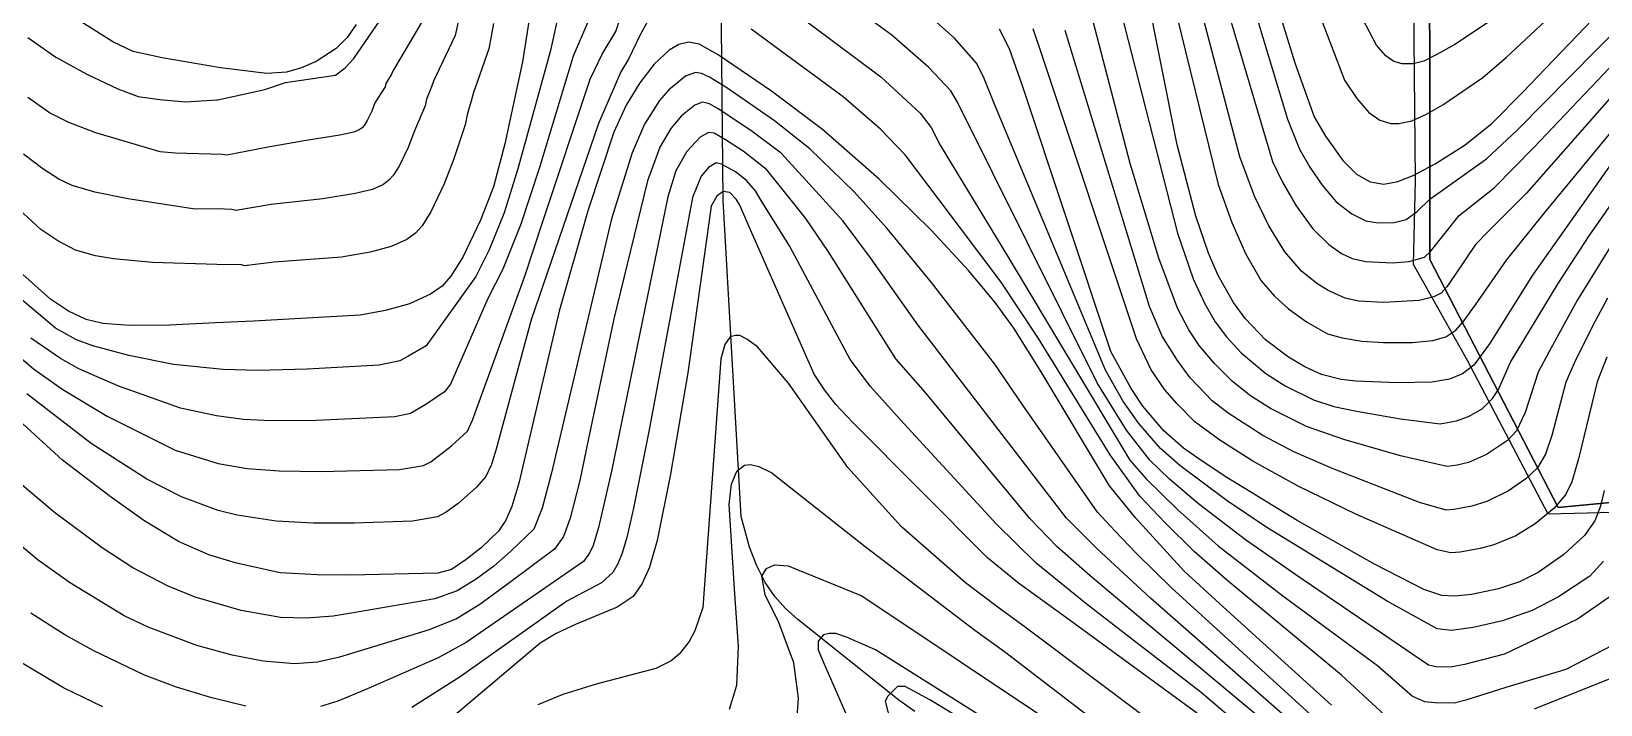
# Model space of a CAD drawing. Header units: feet. Extents: x 197796 to 199821, y 552499 to 555392.
# Drawn here: x 198980.2 to 199085.2, y 554151 to 554196 of the extents above; entities that cross this region are included whole.
import ezdxf

# ---------------------------------------------------------------- set-up
doc = ezdxf.new("R2010")
doc.units = ezdxf.units.FT
doc.header["$MEASUREMENT"] = 0
for name, color, linetype in [('AAC001', 7, 'CONTINUOUS'), ('BA003', 5, 'CONTINUOUS'), ('CAA001', 7, 'CONTINUOUS'), ('CAA002', 30, 'CONTINUOUS'), ('wipco_지적', 20, 'CONTINUOUS')]:
    doc.layers.add(name, color=color, linetype=linetype)

msp = doc.modelspace()

# ---------------------------------------------------------------- linework, layer by layer
at = {"layer": 'AAC001', "color": 255}
msp.add_lwpolyline([(199090.4, 554163.97), (199081.64, 554163.75), (199076.24, 554174.03), (199072.64, 554180.45), (199072.76, 554186.07), (199072.66, 554197.91), (199072.35, 554205.67), (199071.95, 554207.44), (199070.68, 554208.89), (199063.09, 554215.82), (199057.69, 554223.38), (199052.83, 554220.27), (199042.99, 554213.54), (199036.56, 554210.17), (199035.15, 554210.11), (199022.25, 554214.77), (199013.64, 554217.66), (199009.29, 554219.47), (199008.01, 554219.51), (199001.87, 554219.19), (198992.8, 554216.72), (198987.51, 554212.16), (198981.96, 554204.82), (198969.64, 554195.56)], dxfattribs=at)
at = {"layer": 'BA003', "color": 255, "flags": 128}
msp.add_lwpolyline([(199039.27, 554150.55), (199038.19, 554151.3), (199031.43, 554156.7), (199030.62, 554157.44), (199029.9, 554158.24), (199029.26, 554159.17), (199028.69, 554160.28), (199028.2, 554161.53), (199027.64, 554163.59), (199026.45, 554184.73), (199026.19, 554210.35)], dxfattribs=at)
at = {"layer": 'CAA001', "color": 255, "flags": 128}
for points, elevation in [([(199062.05, 554202.47), (199064.69, 554193.95), (199065.99, 554190.33), (199066.74, 554189.04), (199067.9, 554187.41), (199068.82, 554186.5), (199069.73, 554185.99), (199070.64, 554185.83), (199071.59, 554186), (199072.61, 554186.41), (199074.08, 554187.18), (199076.08, 554188.46), (199077.89, 554189.9), (199079.92, 554191.96), (199088.25, 554200.65)], 95), ([(199013.86, 554199.43), (199013.01, 554194.01), (199011.84, 554188.53), (199011.07, 554185.65), (199010.21, 554183.42), (199009.02, 554180.93), (199008.23, 554179.67), (199007.63, 554179.01), (199006.87, 554178.46), (199005.46, 554177.82), (199003.85, 554177.37), (199002.15, 554177.06), (198995.02, 554176.67), (198992.48, 554176.54), (198989.4, 554176.39), (198986.74, 554176.36), (198984.93, 554176.5), (198983.83, 554176.76), (198982.63, 554177.33), (198981.43, 554178.13), (198979.59, 554179.79)], 85), ([(199087.15, 554189.02), (199080.6, 554179.74), (199077.71, 554175.15), (199076.67, 554173.72), (199075.9, 554173.14), (199075.03, 554172.78), (199073.85, 554172.58), (199071.56, 554172.54), (199068.77, 554172.64), (199067.78, 554172.75), (199066.47, 554173.1), (199065.36, 554173.6), (199064.27, 554174.25), (199062.73, 554175.42), (199061.37, 554176.83), (199060.58, 554177.9), (199059.55, 554179.71), (199058.92, 554181.2), (199058.06, 554183.69), (199056.82, 554188.46), (199054.69, 554199.12)], 90), ([(199001.89, 554196.51), (199001.29, 554195.64), (199000.54, 554194.91), (198999.21, 554194.04), (198998.23, 554193.6), (198997.23, 554193.31), (198995.9, 554193.23), (198992.8, 554193.61), (198988.9, 554194.27), (198986.97, 554194.71), (198985.6, 554195.34), (198982.4, 554197.37)], 90), ([(199085.38, 554165.34), (199085.15, 554164.28), (199084.77, 554163.3), (199084.07, 554162.32), (199082.69, 554161.05), (199080.97, 554159.85), (199079.73, 554159.22), (199078.32, 554158.75), (199076.52, 554158.38), (199075.4, 554158.27), (199074.52, 554158.31), (199073.32, 554158.7), (199070.01, 554160.4), (199064.84, 554163.32), (199060.14, 554166.2), (199058.42, 554167.33), (199057.24, 554168.17), (199055.93, 554169.33), (199054.53, 554170.97), (199053.73, 554172.15), (199052.37, 554174.62), (199046.47, 554192.4), (199045.59, 554194.89), (199044.94, 554196.19)], 85), ([(199067.15, 554150.97), (199059.65, 554157.77), (199057.28, 554159.93), (199054.06, 554163.49), (199052.3, 554165.64), (199047.65, 554173.37), (199045.89, 554176.18), (199044.64, 554177.9), (199042.87, 554180.02), (199040.36, 554182.75), (199036.89, 554186.17), (199033.08, 554189.48), (199029.68, 554192.04), (199026.1, 554194.47), (199024.83, 554195.2), (199024.12, 554195.33), (199023.48, 554195.17), (199022.83, 554194.78), (199021.83, 554193.86), (199020.87, 554192.61), (199019.95, 554191.11), (199019.12, 554189.3), (199017.4, 554184.11), (199015.46, 554177.32), (199012.78, 554165.81), (199012.31, 554164.27), (199011.89, 554163.35), (199011.4, 554162.6), (199010.24, 554161.49), (199009.24, 554160.71), (199008.26, 554160.05), (199007.34, 554159.8), (199001.49, 554159.67), (198999.27, 554159.69), (198996.79, 554159.83), (198993.89, 554160.46), (198992.03, 554161.02), (198989.99, 554161.92), (198987.68, 554163.32), (198985.43, 554164.92), (198982.24, 554167.36), (198972.4, 554176.35)], 80), ([(199058.45, 554150.22), (199049.34, 554156.85), (199046.21, 554159.12), (199044.12, 554160.83), (199035.12, 554169.89), (199033.99, 554171.09), (199033.22, 554172.07), (199032.52, 554173.11), (199028.18, 554182.96), (199027.55, 554184.42), (199027.31, 554184.82), (199026.88, 554185.27), (199026.44, 554185.33), (199026.01, 554185.02), (199025.63, 554184.36), (199024.08, 554173.2), (199022.92, 554166.43), (199022.02, 554161.98), (199021.52, 554160.21), (199021.02, 554159.1), (199020.41, 554158.24), (199019.35, 554157.52), (199016.61, 554156.38), (199015.27, 554155.76), (199014.2, 554155.12), (199007.32, 554149.32)], 75), ([(199051.1, 554144.74), (199040.27, 554151.33), (199038.61, 554152.21), (199038.1, 554152.21), (199037.78, 554151.89), (199037.46, 554151.56), (199037.27, 554151.24), (199037.83, 554149.08)], 70)]:
    msp.add_lwpolyline(points, dxfattribs=dict(at, elevation=elevation))
at = {"layer": 'CAA002', "color": 255, "flags": 128}
for points, elevation in [([(199058.31, 554209.68), (199064.19, 554190.17), (199065, 554188.16), (199065.69, 554186.97), (199066.51, 554185.75), (199067.46, 554184.64), (199068.5, 554183.83), (199069.45, 554183.38), (199070.24, 554183.23), (199071.33, 554183.25), (199072.14, 554183.47), (199072.87, 554183.99), (199073.72, 554184.83), (199077.51, 554187.51), (199079.56, 554189.43), (199088.45, 554198.44)], 94), ([(199015.77, 554198.86), (199014.88, 554194.76), (199012.71, 554186.84), (199011.79, 554183.9), (199010.79, 554181.43), (199009.9, 554179.65), (199006.56, 554175.01), (199005.34, 554174.3), (199004.81, 554174.01), (199003.42, 554173.71), (198998.61, 554173.44), (198995.31, 554173.36), (198992.99, 554173.42), (198989.67, 554173.76), (198986.68, 554174.36), (198984.26, 554175), (198983.18, 554175.4), (198981.77, 554176.2), (198976.92, 554180.24)], 84), ([(199056.49, 554198.36), (199059.55, 554185.8), (199060.47, 554183.25), (199061.38, 554181.18), (199062.44, 554179.36), (199063.33, 554178.33), (199064.27, 554177.49), (199065.48, 554176.61), (199066.88, 554175.82), (199067.86, 554175.55), (199069.18, 554175.33), (199070.62, 554175.23), (199072.56, 554175.23), (199073.92, 554175.36), (199074.79, 554175.62), (199075.46, 554176.06), (199075.95, 554176.61), (199076.77, 554177.76), (199078.85, 554180.75), (199081.41, 554183.94), (199087.31, 554191.06)], 91), ([(199086.36, 554192.25), (199080.18, 554185.22), (199077.65, 554182.67), (199076.78, 554181.78), (199075.45, 554179.8), (199074.86, 554178.96), (199074.48, 554178.54), (199073.99, 554178.28), (199073.02, 554178.04), (199070.63, 554177.91), (199068.96, 554178), (199068.05, 554178.2), (199066.91, 554178.72), (199066.17, 554179.18), (199065.14, 554180.01), (199064.02, 554181.29), (199062.95, 554183.04), (199062, 554185.02), (199061, 554187.65), (199058.06, 554198.85)], 92), ([(198979.92, 554195.64), (198981.8, 554194.33), (198983.86, 554193.19), (198985.94, 554192.2), (198987.3, 554191.68), (198988.76, 554191.48), (198990.46, 554191.34), (198992.56, 554191.47), (198992.64, 554191.47), (198995.78, 554192.15), (198997.15, 554192.62), (199000.5, 554193.12), (199001.16, 554193.6), (199001.72, 554194.23), (199003.99, 554197.52)], 89), ([(199030.84, 554197.59), (199036.98, 554193), (199039.63, 554190.57), (199040.35, 554189.61), (199040.97, 554188.44), (199045.5, 554180.95), (199053.64, 554167.35), (199054.74, 554166.1), (199056.86, 554164.03), (199059.55, 554161.63), (199063.89, 554158.28), (199070.22, 554153.63), (199072.57, 554151.58), (199073.37, 554151.22), (199074.09, 554151.14), (199075.36, 554151.13), (199076.23, 554151.34), (199078.83, 554152.18), (199082.84, 554153.37), (199086.04, 554155.03)], 82), ([(199085.34, 554160.61), (199084.42, 554159.61), (199082.34, 554158.22), (199080.57, 554157.3), (199078.58, 554156.6), (199076.62, 554156.17), (199075.17, 554155.96), (199074.22, 554156.07), (199070.87, 554157.93), (199062.82, 554162.86), (199060.17, 554164.63), (199057, 554167), (199055.7, 554168.15), (199054.26, 554169.82), (199053.18, 554171.34), (199052.02, 554173.38), (199044.63, 554191.06), (199043.87, 554193), (199043.39, 554193.92), (199041.91, 554195.6), (199039.36, 554197.87)], 84), ([(199052.82, 554198.24), (199056.84, 554182.54), (199057.89, 554179.49), (199058.67, 554177.81), (199059.36, 554176.62), (199060.12, 554175.61), (199061.1, 554174.55), (199062.76, 554173.16), (199064.05, 554172.34), (199065.94, 554171.4), (199067.3, 554170.95), (199068.81, 554170.64), (199071.75, 554170.13), (199074.41, 554169.78), (199075.51, 554169.99), (199076.3, 554170.27), (199077.22, 554170.8), (199077.92, 554171.48), (199078.32, 554172.08), (199079.12, 554173.92), (199082.3, 554179.18), (199084.38, 554182.36), (199087.96, 554187.48)], 89), ([(198975.11, 554177.91), (198980.29, 554173.47), (198982.25, 554172.08), (198985.23, 554170.3), (198989.78, 554168.03), (198992.65, 554167.13), (198994.59, 554166.8), (198996.73, 554166.64), (198999.53, 554166.6), (199004.78, 554166.73), (199006.39, 554167), (199006.88, 554167.25), (199008.27, 554168.31), (199009.33, 554169.29), (199009.67, 554170.04), (199013.16, 554179.68), (199014.35, 554183.25), (199017.55, 554192.86), (199018.34, 554194.52), (199019.25, 554196.03), (199019.57, 554197)], 82), ([(199011.07, 554196.58), (199010.76, 554194.89), (199010, 554192.71), (199009.74, 554191.95), (199009.6, 554191.46), (199009.31, 554190.47), (199009.17, 554189.8), (199008.42, 554187.52), (199007.78, 554185.85), (199006.89, 554183.98), (199006.3, 554183.03), (199005.85, 554182.54), (199005.28, 554182.12), (199004.22, 554181.65), (199002.83, 554181.28), (199000.9, 554180.95), (198996.4, 554180.61), (198994.42, 554180.37), (198994.22, 554180.42), (198992.57, 554180.44), (198988.26, 554180.59), (198985.65, 554180.84), (198984.45, 554181.02), (198983.11, 554181.42), (198981.92, 554182.03), (198980.78, 554182.79), (198978.75, 554184.66)], 86), ([(199008.8, 554197.09), (199008.5, 554195.77), (199007.44, 554193.51), (199007.06, 554192.71), (199006.92, 554192.33), (199006.59, 554191.52), (199006.5, 554191.06), (199005.78, 554189.39), (199005.36, 554188.27), (199004.76, 554187.03), (199004.37, 554186.4), (199004.06, 554186.07), (199003.68, 554185.79), (199002.98, 554185.47), (199001.81, 554185.19), (198999.65, 554184.84), (198996.2, 554184.46), (198993.83, 554184.07), (198993.57, 554184.13), (198992.61, 554184.18), (198991.11, 554184.16), (198986.6, 554184.84), (198984.41, 554185.29), (198982.88, 554185.74), (198981.99, 554186.17), (198980.93, 554186.84), (198979.62, 554187.84)], 87), ([(199021.37, 554196.7), (199020.86, 554195.78), (199020.11, 554194.18), (199019.59, 554193.34), (199018.11, 554189.89), (199013.6, 554176.75), (199011.26, 554168.1), (199010.94, 554167.06), (199010.56, 554166.26), (199009.94, 554165.55), (199008.71, 554164.47), (199007.9, 554163.87), (199007.33, 554163.56), (199005.65, 554163.28), (199001.76, 554163.15), (198999.04, 554163.14), (198996.54, 554163.27), (198993.93, 554163.68), (198992.65, 554163.99), (198990.19, 554164.9), (198987.88, 554166.08), (198984.16, 554168.48), (198979.85, 554171.8)], 81), ([(199006.25, 554196.64), (199004.88, 554194.3), (199004.39, 554193.47), (199004.24, 554193.19), (199003.88, 554192.56), (199003.83, 554192.33), (199003.14, 554191.26), (199002.93, 554190.7), (199002.63, 554190.08), (199002.43, 554189.76), (199002.28, 554189.6), (199002.09, 554189.46), (199001.74, 554189.3), (199000.79, 554189.1), (198998.4, 554188.73), (198995.99, 554188.3), (198993.24, 554187.77), (198992.93, 554187.82), (198989.78, 554187.89), (198988.77, 554187.98), (198984.46, 554189.27), (198982.66, 554189.95), (198981.37, 554190.6), (198979.91, 554191.62)], 88), ([(199071.59, 554149.49), (199067.81, 554152.97), (199060.1, 554159.37), (199057.95, 554161.24), (199056.01, 554163.16), (199054.33, 554164.96), (199052.33, 554167.72), (199047.53, 554175.5), (199045.05, 554179.27), (199040.89, 554184.78), (199038.62, 554187.78), (199036.96, 554189.5), (199034.47, 554191.67), (199028.31, 554196.2)], 81), ([(199085.56, 554174.24), (199084.92, 554172.61), (199083.67, 554167.45), (199083.22, 554165.91), (199082.81, 554165.05), (199082.02, 554164.12), (199080.76, 554163.11), (199079.47, 554162.3), (199078.01, 554161.69), (199077.1, 554161.45), (199075.76, 554161.21), (199075.13, 554161.15), (199074.22, 554161.35), (199068.78, 554163.75), (199064.92, 554165.61), (199061.89, 554167.29), (199059.67, 554168.7), (199058.01, 554169.93), (199056.79, 554171.14), (199056, 554172.06), (199055.08, 554173.41), (199054.1, 554175.48), (199047.77, 554194.5), (199047.18, 554196.21)], 86), ([(199085.85, 554181.72), (199083.6, 554178.08), (199081.68, 554174.59), (199080.97, 554173.24), (199080.1, 554170.54), (199079.52, 554169.33), (199078.92, 554168.67), (199077.52, 554167.74), (199076.32, 554167.2), (199075.55, 554167.02), (199074.88, 554166.93), (199071.75, 554167.64), (199067.97, 554168.74), (199065.48, 554169.62), (199063.07, 554170.82), (199061.73, 554171.67), (199060.51, 554172.63), (199059.31, 554173.82), (199058.3, 554175.04), (199057.6, 554176.09), (199056.84, 554177.54), (199055.6, 554180.87), (199053.67, 554187.2), (199051.17, 554196.8)], 88), ([(199077.58, 554196.62), (199075.39, 554195.18), (199074.2, 554194.49), (199073.33, 554194.05), (199072.61, 554193.87), (199071.88, 554193.87), (199071.32, 554194.03), (199070.77, 554194.42), (199070.16, 554195.13), (199069.23, 554196.86)], 97), ([(199085.6, 554178.2), (199084.62, 554176.38), (199083.41, 554173.89), (199082.83, 554172.57), (199081.88, 554169), (199081.46, 554167.77), (199080.92, 554166.84), (199080.15, 554166.1), (199078.99, 554165.3), (199077.54, 554164.6), (199076.54, 554164.29), (199075.34, 554164.06), (199074.82, 554164.01), (199073.03, 554164.52), (199067.25, 554166.77), (199064.62, 554167.91), (199062.54, 554169), (199060.23, 554170.5), (199059.15, 554171.34), (199057.69, 554172.86), (199056.84, 554174.02), (199055.82, 554175.66), (199054.96, 554177.63), (199049.32, 554196.1)], 87), ([(199070.01, 554146.45), (199056.44, 554158.81), (199054.09, 554161.12), (199052.64, 554162.63), (199051.48, 554163.87), (199046.5, 554171.05), (199044.62, 554173.78), (199040.39, 554179.24), (199037.42, 554182.85), (199035.18, 554185.34), (199032.23, 554188.18), (199029.88, 554190.06), (199026.69, 554192.27), (199025.53, 554192.99), (199024.99, 554193.23), (199024.59, 554193.29), (199023.93, 554193.04), (199022.8, 554192.13), (199022.18, 554191.43), (199021.18, 554189.85), (199020.36, 554187.93), (199018.97, 554183.51), (199014.93, 554166.42), (199014.33, 554164.15), (199013.77, 554162.75), (199012.24, 554161.27), (199011.09, 554160.26), (199009.91, 554159.4), (199008.65, 554158.62), (199007.16, 554158.08), (199001.96, 554157.2), (199000.34, 554156.93), (198998.57, 554156.78), (198996.83, 554156.84), (198994.2, 554157.3), (198991.12, 554158.2), (198989.3, 554158.92), (198986.94, 554160.16), (198984.88, 554161.49), (198981.7, 554163.86), (198978.03, 554166.96)], 79), ([(199070.12, 554144.87), (199055.04, 554158.13), (199051.44, 554161.46), (199049.42, 554163.48), (199039.46, 554176.41), (199036.29, 554180.89), (199034.47, 554183.35), (199031.29, 554186.86), (199030.33, 554187.89), (199028.3, 554189.42), (199026.1, 554190.87), (199025.53, 554191.19), (199025.05, 554191.3), (199024.55, 554191.11), (199023.66, 554190.39), (199022.94, 554189.56), (199022.21, 554188.3), (199021.37, 554186.04), (199019.12, 554176.81), (199017.44, 554168.81), (199016.84, 554165.99), (199016.2, 554163.49), (199015.75, 554162.25), (199015.16, 554161.41), (199012.16, 554159.18), (199010.16, 554157.71), (199008.6, 554156.74), (199006.78, 554156.01), (199000.77, 554154.17), (198999.29, 554153.84), (198997.77, 554153.74), (198995.67, 554153.91), (198993.58, 554154.31), (198991.23, 554154.97), (198987.97, 554156.18), (198986.37, 554156.94), (198982.71, 554159.18), (198980.61, 554160.66), (198977.6, 554163.17)], 78), ([(199063.11, 554149.49), (199054.66, 554156.55), (199051, 554159.62), (199048.77, 554161.59), (199046.97, 554163.45), (199039.82, 554172.06), (199038, 554174.14), (199033.48, 554181.29), (199031.97, 554183.53), (199029.92, 554186.1), (199029.33, 554186.81), (199027.78, 554188.03), (199026.6, 554188.79), (199025.83, 554189.23), (199025.47, 554189.28), (199024.9, 554188.97), (199024.01, 554188.01), (199023.28, 554186.72), (199022.73, 554184.97), (199018.96, 554166.63), (199018.11, 554162.85), (199017.74, 554161.64), (199017.5, 554161.13), (199017.09, 554160.57), (199009.24, 554155.17), (199007.38, 554154.14), (199002.69, 554152.08), (199000.67, 554151.23), (198999.49, 554150.87)], 77), ([(199062.26, 554148.54), (199058.43, 554151.81), (199053.77, 554155.41), (199050.71, 554157.78), (199047.39, 554160.47), (199044.72, 554163.07), (199038.29, 554170.08), (199036.31, 554172.28), (199034.93, 554174.1), (199030.89, 554181.69), (199029.06, 554184.61), (199028.6, 554185.38), (199028.01, 554186.07), (199027.26, 554186.64), (199026.34, 554187.17), (199025.97, 554187.26), (199025.45, 554186.95), (199024.97, 554186.37), (199024.38, 554184.93), (199021.46, 554169.27), (199020.44, 554164.15), (199019.99, 554162.19), (199019.68, 554161.13), (199019.4, 554160.43), (199019.06, 554159.84), (199018.29, 554159.16), (199015.99, 554157.92), (199008.84, 554152.87), (199005.62, 554150.82)], 76), ([(199056.6, 554148.71), (199046.64, 554156.18), (199044.75, 554157.57), (199042.65, 554159.16), (199038.38, 554162.91), (199034.78, 554166.88), (199030.81, 554172.51), (199028.73, 554174.95), (199028.02, 554175.46), (199027.56, 554175.71), (199027.26, 554175.71), (199026.9, 554175.61), (199026.55, 554175.1), (199026.29, 554174.14), (199025.07, 554157.51), (199024.54, 554155.95), (199024.17, 554155.23), (199023.5, 554154.37), (199022.97, 554153.94), (199021.94, 554153.43), (199017.95, 554152.38), (199015.72, 554151.69), (199014.05, 554150.98)], 74), ([(199026.87, 554150.71), (199027.36, 554152.3), (199027.46, 554154.89), (199027.21, 554158.75), (199026.85, 554164.39), (199027, 554165.76), (199027.36, 554166.62), (199027.87, 554167.03), (199028.27, 554167.08), (199028.83, 554166.93), (199029.7, 554166.52), (199035.94, 554161.59), (199043.28, 554155.98), (199045.27, 554154.55), (199053.99, 554147.87)], 73), ([(199031.3, 554148.95), (199031.48, 554151.43), (199031.17, 554153.81), (199030.17, 554156.51), (199029.25, 554158.35), (199029.02, 554159.59), (199029.33, 554160.12), (199029.87, 554160.36), (199030.79, 554160.28), (199035.72, 554158.28), (199048.88, 554149.5)], 72), ([(198994.5, 554150.91), (198992.22, 554151.45), (198989.86, 554152.18), (198987.72, 554152.97), (198984.28, 554154.62), (198982.39, 554155.67), (198980.12, 554157.13)], 77), ([(199044.94, 554149.46), (199036.64, 554154.66), (199034.69, 554155.51), (199033.98, 554155.77), (199033.54, 554155.77), (199033.15, 554155.67), (199032.8, 554155.26), (199032.8, 554154.68), (199033.15, 554153.82), (199034.72, 554150.26)], 71), ([(198984.93, 554150.85), (198982.3, 554152.12), (198979.05, 554154.07)], 76), ([(199088, 554153.63), (199080.7, 554150.69)], 81)]:
    msp.add_lwpolyline(points, dxfattribs=dict(at, elevation=elevation))
at = {"layer": 'CAA002', "color": 255}
for points, elevation in [([(199058.86, 554201.95), (199063.19, 554187.34), (199063.87, 554185.95), (199064.78, 554184.38), (199065.89, 554182.83), (199066.96, 554181.78), (199067.81, 554181.18), (199068.53, 554180.86), (199069.44, 554180.66), (199071.22, 554180.56), (199072.35, 554180.66), (199073.36, 554180.93), (199073.77, 554181.31), (199075.69, 554183.72), (199078.03, 554185.59), (199080.68, 554188.27), (199086.61, 554194.52)], 93), ([(199066.28, 554197.33), (199068.02, 554192.78), (199068.83, 554191.55), (199069.64, 554190.62), (199070.37, 554190.1), (199071.11, 554189.88), (199071.65, 554189.88), (199072.52, 554190.06), (199073.49, 554190.5), (199074.59, 554191.14), (199077.26, 554192.97), (199078.86, 554194.33), (199086.34, 554201.33)], 96), ([(199086, 554158.38), (199083.61, 554156.72), (199078.71, 554154.39), (199076.05, 554153.68), (199075.1, 554153.52), (199074.15, 554153.53), (199073.63, 554153.64), (199064.75, 554159.68), (199061.38, 554162.03), (199058.24, 554164.43), (199056.3, 554166.09), (199054.99, 554167.36), (199053.42, 554169.37), (199051.47, 554172.54), (199042.11, 554191.3), (199041.68, 554192.06), (199040.2, 554193.63), (199037.73, 554195.8), (199032.33, 554199.75)], 83), ([(199017.37, 554196.61), (199016.4, 554194.38), (199014.15, 554186.95), (199012.9, 554183.16), (199011.71, 554180.13), (199010.69, 554178.18), (199008.2, 554172.44), (199007.79, 554171.93), (199006.54, 554171.09), (199005.51, 554170.49), (199004.48, 554170.26), (198999.22, 554170.01), (198996.18, 554169.99), (198994.34, 554170.09), (198992.53, 554170.32), (198990.13, 554170.83), (198985.95, 554172.33), (198983.34, 554173.48), (198982.1, 554174.16), (198980.11, 554175.52)], 83)]:
    msp.add_lwpolyline(points, dxfattribs=dict(at, elevation=elevation))
at = {"layer": 'wipco_지적', "color": 20}
for points in [[(199097.53, 554165.65), (199082.31, 554164.19), (199073.73, 554180.78), (199073.72, 554190.81), (199073.69, 554201.47), (199072.63, 554208.45), (199071.06, 554209.85), (199069.66, 554210.92), (199063.78, 554216.45), (199057.99, 554224.88), (199039.42, 554212.99), (199036.15, 554211.36), (199009.17, 554221.03), (198994.84, 554218.69), (198989.89, 554216.22), (198983.51, 554209.29), (198981.83, 554207.49), (198972.06, 554198.5)], [(198972.06, 554198.5), (198981.83, 554207.49), (198983.51, 554209.29), (198989.89, 554216.22), (198994.84, 554218.69), (199009.17, 554221.03), (199036.15, 554211.36), (199039.42, 554212.99), (199057.99, 554224.88), (199063.78, 554216.45), (199069.66, 554210.92), (199071.06, 554209.85), (199072.63, 554208.45), (199073.69, 554201.47), (199073.72, 554190.81), (199073.73, 554180.78), (199082.31, 554164.19), (199097.53, 554165.65)]]:
    msp.add_lwpolyline(points, dxfattribs=at)

doc.saveas('drawing.dxf')
